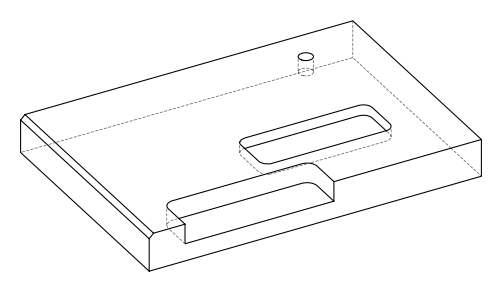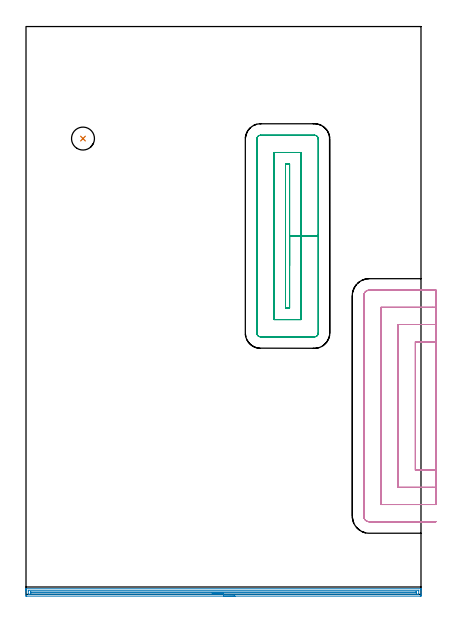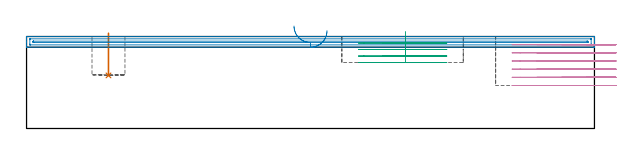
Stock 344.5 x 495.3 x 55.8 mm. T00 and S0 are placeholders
(PLAN: 4 operations, 2 tool changes, 40.6 min)
(1 INDEXABLE_INSERT_DRILL_BLIND_HOLE_FROM_SOLID | STEP1POCKET | NXT0302_011 | 0.1 min | 7325 mm3)
(2 AREA_MILL | FG_CHAMFER_SURFACE | UGT0205_001 | 8.44 min | 7278 mm3)
(3 MILL_RECTANGULAR_POCKET | POCKET_RECTANGULAR_STRAIGHT | UGT0201_136 | Follow Part, ap 5, ae 75% | 9.06 min | 225351 mm3)
(4 MILL_SLOT | SLOT_PARTIAL_RECTANGULAR | UGT0201_136 | Follow Part, ap 5, ae 75% | 23.04 min | 392210 mm3)
(TOOL NXT0302_011 | Index. Insert Drill 20mm [880-D2000L25-05] | D20 PA176 FL100 Z2)
(TOOL UGT0205_001 | Chamfer Mill 20 x 3 x 45 deg. | D20 FL50 Z2)
(TOOL UGT0201_136 | Carbide End Mill 20.0 | D20 FL30 Z4)
(OP 1 INDEXABLE_INSERT_DRILL_BLIND_HOLE_FROM_SOLID)
G17 G21 G94 G90
T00 M6
G54
G17 G0 G90 X49.7 Y397.6 S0 M3
G43 Z65.8 H1
G94 G81 G98 Z32.2 F250. R57.8
G80
M5
M2
(OP 2 AREA_MILL)
G17 G21 G94 G90
T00 M6
G54
G17 G0 G90 X182.25 Y-1.5 S1061 M3
G43 Z65.8 H0
Z59.3
G94 G1 X182.212 Z58.428 F250.
X182.098 Z57.564
X181.909 Z56.712
X181.647 Z55.88
X181.313 Z55.074
X180.91 Z54.3
X180.442 Z53.564
X179.91 Z52.872
X179.321 Z52.229
X178.678 Z51.64
X177.986 Z51.108
X177.25 Z50.64
X176.476 Z50.237
X175.67 Z49.903
X174.838 Z49.641
X173.986 Z49.452
X173.122 Z49.338
X172.25 Z49.3
X0.625
X0.051 Y-1.494 Z49.303
X0.008 Y-1.491 Z49.306
X0. Y-0.922 Z49.875
Y1.75 Z52.545
Y3.176 Z53.972
Y3.531 Z54.326
Y4.242 Z55.042
Y4.538 Z55.338
X0.007 Y4.949 Z55.74
X0.01 Y4.997 Z55.788
X0.178 Y5. Z55.8
X344.322
X344.49 Y4.997 Z55.788
X344.493 Y4.949 Z55.74
X344.5 Y4.538 Z55.338
Y4.242 Z55.042
Y3.531 Z54.326
Y2.285 Z53.082
Y0.859 Z51.655
Y0.236 Z51.033
Y-0.654 Z50.142
X344.498 Y-0.922 Z49.875
X344.492 Y-1.491 Z49.306
X344.449 Y-1.494 Z49.303
X343.875 Y-1.5 Z49.3
X172.25
Y-0.086 Z50.714
X2.358 Y-0.085 Z50.715
X2.248 Y-0.084 Z50.716
X2.031 Y-0.079 Z50.721
X2.009 Y-0.069 Z50.731
X2.005 Y-0.058 Z50.742
X2.002 Y-0.031 Z50.769
X2. Y0.38 Z51.18
X2.001 Y3.051 Z53.851
X2.008 Y3.531 Z54.331
X2.01 Y3.576 Z54.376
X2.194 Y3.582 Z54.382
X2.303 Y3.585 Z54.385
X342.142
X342.251 Y3.584 Z54.384
X342.468 Y3.579 Z54.379
X342.491 Y3.569 Z54.369
X342.495 Y3.558 Z54.358
X342.498 Y3.531 Z54.331
X342.5 Y3.12 Z53.92
X342.499 Y0.449 Z51.249
X342.492 Y-0.031 Z50.769
X342.49 Y-0.076 Z50.724
X342.306 Y-0.082 Z50.718
X342.197 Y-0.085 Z50.715
X172.25 Y-0.086 Z50.714
Y1.328 Z52.128
X4.624 Y1.329 Z52.129
X4.201 Y1.331 Z52.131
X4.061 Y1.333 Z52.133
X4.018 Y1.335 Z52.135
X4.01 Y1.417 Z52.217
X4.005 Y1.55 Z52.35
X4.002 Y1.75 Z52.55
X4.001 Y1.949 Z52.749
X4.009 Y2.15 Z52.95
X4.012 Y2.166 Z52.966
X4.018 Y2.168 Z52.968
X4.042 Y2.17 Z52.97
X4.095 Y2.171 Z52.971
X4.201
X339.876
X340.299 Y2.169 Z52.969
X340.439 Y2.167 Z52.967
X340.482 Y2.165 Z52.965
X340.49 Y2.083 Z52.883
X340.495 Y1.95 Z52.75
X340.498 Y1.75 Z52.55
X340.499 Y1.551 Z52.351
X340.491 Y1.35 Z52.15
X340.488 Y1.334 Z52.134
X340.482 Y1.332 Z52.132
X340.458 Y1.33 Z52.13
X340.405 Y1.329 Z52.129
X340.299 Y1.328 Z52.128
X172.25
X171.378 Z52.167
X170.514 Z52.28
X169.662 Z52.469
X168.83 Z52.732
X168.024 Z53.065
X167.25 Z53.468
X166.514 Z53.937
X165.822 Z54.468
X165.179 Z55.057
X164.59 Z55.701
X164.058 Z56.393
X163.59 Z57.128
X163.187 Z57.902
X162.853 Z58.708
X162.591 Z59.54
X162.402 Z60.392
X162.288 Z61.257
X162.25 Z62.128
G0 Z65.8
M5
M2
(OP 3 MILL_RECTANGULAR_POCKET)
G17 G21 G94 G90
T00 M6
G54
G17 G0 G90 X229.9 Y286.662 S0 M3
G43 Z65.8 H0
Z58.8
G94 G1 Y312.6 Z51.85 F250.
Y375.5 F500.
X226.3
Y249.7
X229.9
Y312.6
X239.9
Y385.5
X216.3
Y239.7
X239.9
Y312.6
X254.9
Y397.2
G3 X251.6 Y400.5 R3.3
G1 X204.6
G3 X201.3 Y397.2 R3.3
G1 Y228.
G3 X204.6 Y224.7 R3.3
G1 X251.6
G3 X254.9 Y228. R3.3
G1 Y312.6
Y313.6
G0 X229.9 Y286.662 Z54.85
G1 Y312.6 Z47.9 F250.
Y375.5 F500.
X226.3
Y249.7
X229.9
Y312.6
X239.9
Y385.5
X216.3
Y239.7
X239.9
Y312.6
X254.9
Y397.2
G3 X251.6 Y400.5 R3.3
G1 X204.6
G3 X201.3 Y397.2 R3.3
G1 Y228.
G3 X204.6 Y224.7 R3.3
G1 X251.6
G3 X254.9 Y228. R3.3
G1 Y312.6
Y313.6
G0 X229.9 Y286.662 Z50.9
G1 Y312.6 Z43.95 F250.
Y375.5 F500.
X226.3
Y249.7
X229.9
Y312.6
X239.9
Y385.5
X216.3
Y239.7
X239.9
Y312.6
X254.9
Y397.2
G3 X251.6 Y400.5 R3.3
G1 X204.6
G3 X201.3 Y397.2 R3.3
G1 Y228.
G3 X204.6 Y224.7 R3.3
G1 X251.6
G3 X254.9 Y228. R3.3
G1 Y312.6
Y313.6
G0 X229.9 Y286.662 Z46.95
G1 Y312.6 Z40. F250.
Y375.5 F500.
X226.3
Y249.7
X229.9
Y312.6
X239.9
Y385.5
X216.3
Y239.7
X239.9
Y312.6
X254.9
Y397.2
G3 X251.6 Y400.5 R3.3
G1 X204.6
G3 X201.3 Y397.2 R3.3
G1 Y228.
G3 X204.6 Y224.7 R3.3
G1 X251.6
G3 X254.9 Y228. R3.3
G1 Y312.6
Y313.6
G0 Z65.8
M5
M2
(OP 4 MILL_SLOT)
G17 G21 G94 G90
T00 M6
G54
G17 G0 G90 X357.5 Y220.4 S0 M3
G43 Z65.8 H0
Z50.85
G94 G1 X354.5 F250.
X339.6 F500.
Y108.4
X354.5
X357.5 F250.
Y235.4
X354.5
X324.6 F500.
Y93.4
X354.5
X357.5 F250.
Y250.4
X354.5
X309.6 F500.
Y78.4
X354.5
X357.5 F250.
Y265.4
X354.5
X299.4 F500.
G3 X294.6 Y260.6 R4.8
G1 Y68.2
G3 X299.4 Y63.4 R4.8
G1 X354.5
X357.5 F250.
G0 Y220.4 Z45.9
G1 X354.5
X339.6 F500.
Y108.4
X354.5
X357.5 F250.
Y235.4
X354.5
X324.6 F500.
Y93.4
X354.5
X357.5 F250.
Y250.4
X354.5
X309.6 F500.
Y78.4
X354.5
X357.5 F250.
Y265.4
X354.5
X299.4 F500.
G3 X294.6 Y260.6 R4.8
G1 Y68.2
G3 X299.4 Y63.4 R4.8
G1 X354.5
X357.5 F250.
G0 Y220.4 Z40.95
G1 X354.5
X339.6 F500.
Y108.4
X354.5
X357.5 F250.
Y235.4
X354.5
X324.6 F500.
Y93.4
X354.5
X357.5 F250.
Y250.4
X354.5
X309.6 F500.
Y78.4
X354.5
X357.5 F250.
Y265.4
X354.5
X299.4 F500.
G3 X294.6 Y260.6 R4.8
G1 Y68.2
G3 X299.4 Y63.4 R4.8
G1 X354.5
X357.5 F250.
G0 Y220.4 Z36.
G1 X354.5
X339.6 F500.
Y108.4
X354.5
X357.5 F250.
Y235.4
X354.5
X324.6 F500.
Y93.4
X354.5
X357.5 F250.
Y250.4
X354.5
X309.6 F500.
Y78.4
X354.5
X357.5 F250.
Y265.4
X354.5
X299.4 F500.
G3 X294.6 Y260.6 R4.8
G1 Y68.2
G3 X299.4 Y63.4 R4.8
G1 X354.5
X357.5 F250.
G0 Y220.4 Z31.05
G1 X354.5
X339.6 F500.
Y108.4
X354.5
X357.5 F250.
Y235.4
X354.5
X324.6 F500.
Y93.4
X354.5
X357.5 F250.
Y250.4
X354.5
X309.6 F500.
Y78.4
X354.5
X357.5 F250.
Y265.4
X354.5
X299.4 F500.
G3 X294.6 Y260.6 R4.8
G1 Y68.2
G3 X299.4 Y63.4 R4.8
G1 X354.5
X357.5 F250.
G0 Y220.4 Z26.1
G1 X354.5
X339.6 F500.
Y108.4
X354.5
X357.5 F250.
Y235.4
X354.5
X324.6 F500.
Y93.4
X354.5
X357.5 F250.
Y250.4
X354.5
X309.6 F500.
Y78.4
X354.5
X357.5 F250.
Y265.4
X354.5
X299.4 F500.
G3 X294.6 Y260.6 R4.8
G1 Y68.2
G3 X299.4 Y63.4 R4.8
G1 X354.5
X357.5 F250.
G0 Z65.8
M5
M2
